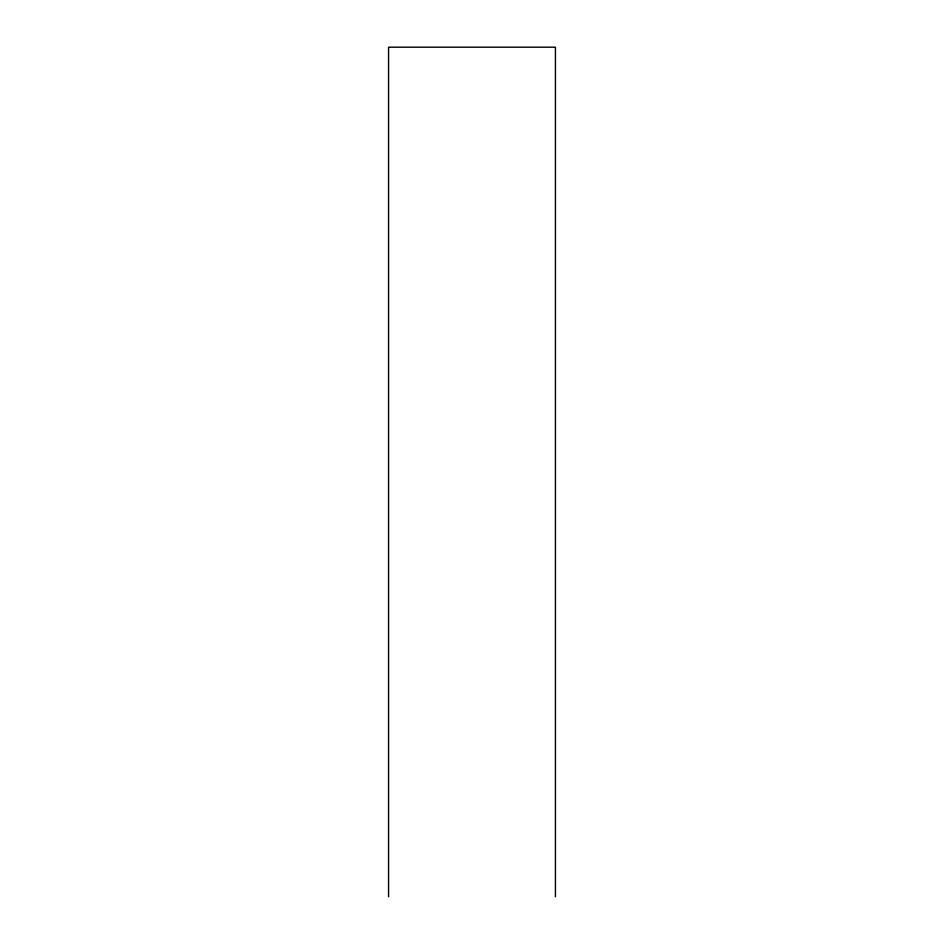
<?xml version="1.0" encoding="UTF-8"?>
<svg xmlns="http://www.w3.org/2000/svg" width="944" height="944" viewBox="0 0 944 944"><rect width="100%" height="100%" fill="white"/><g stroke="black" fill="none" stroke-linecap="round" stroke-linejoin="round"><path stroke-width="1.42" d="M555.426 896.8L555.426 47.2L388.574 47.2L388.574 896.8"/></g></svg>
